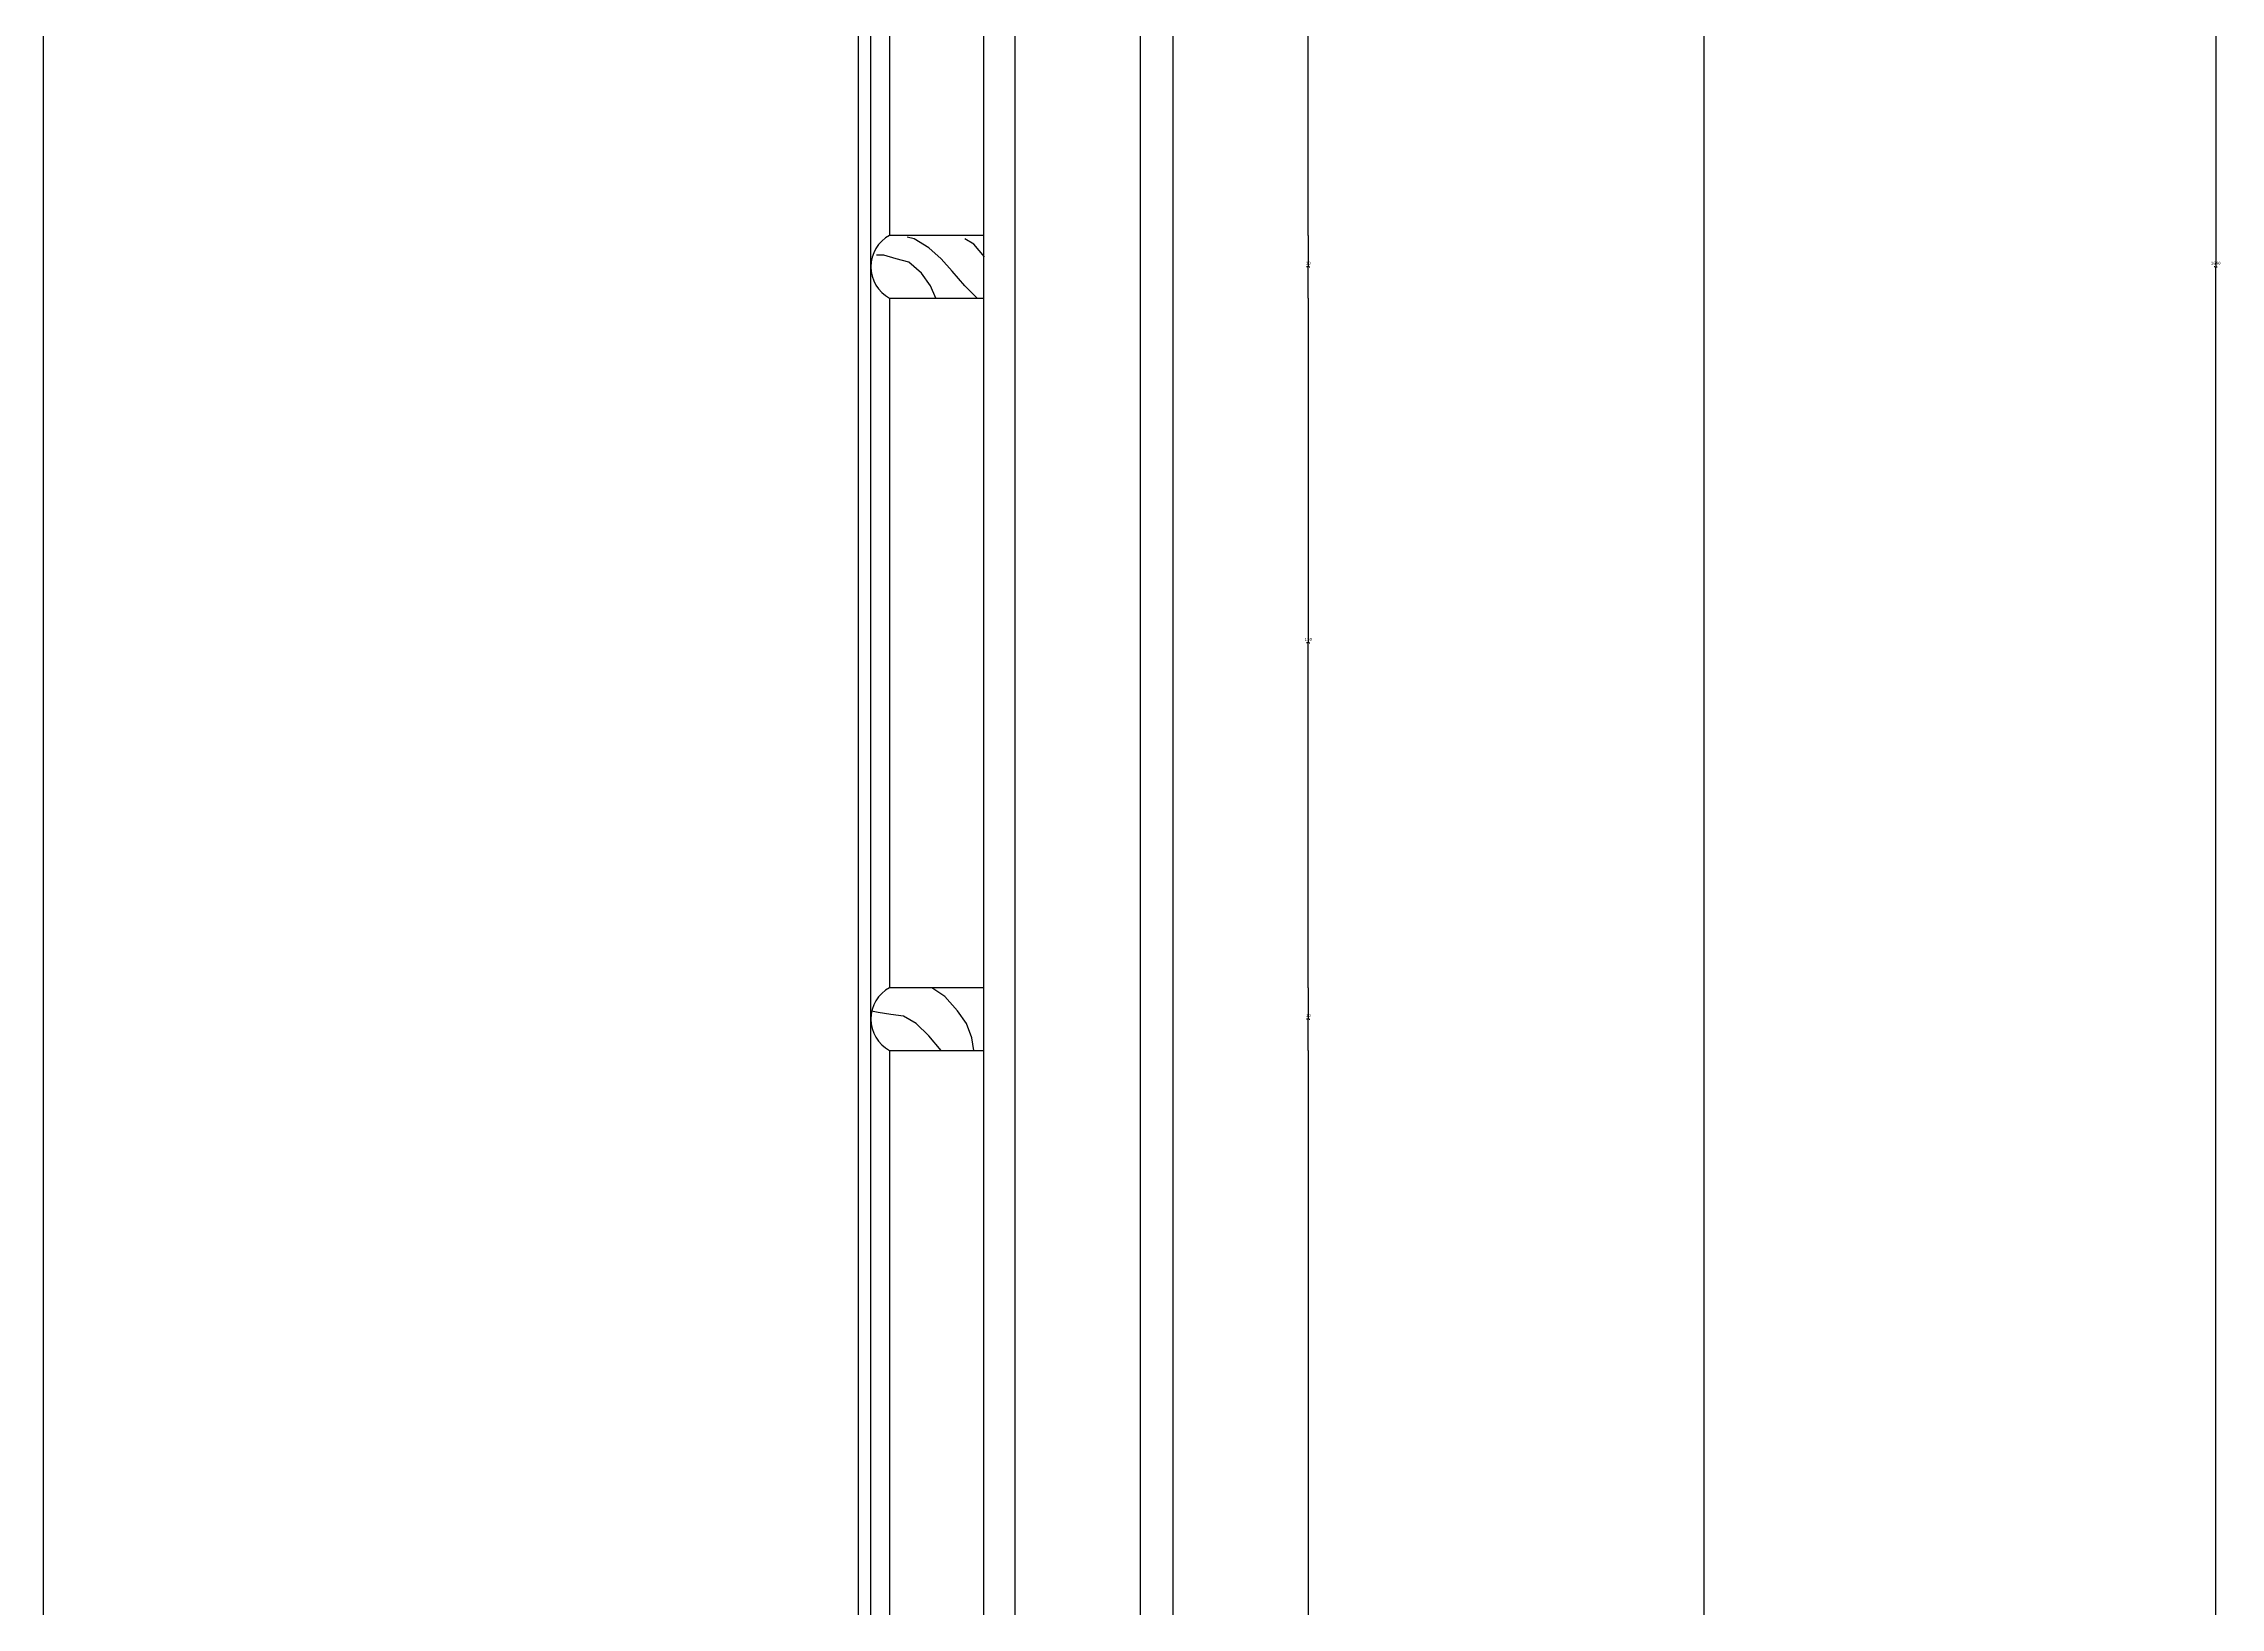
# Model space of a CAD drawing. Header units: metres. Extents: x 289 to 5205, y 117 to 7144.
# Drawn here: x 4511 to 5205, y 2654 to 3153 of the extents above; entities that cross this region are included whole.
import ezdxf

# ---------------------------------------------------------------- set-up
doc = ezdxf.new("R2010")
doc.units = ezdxf.units.M
for name, color, linetype in [('3', 3, 'Continuous'), ('4', 4, 'Continuous'), ('7', 7, 'Continuous'), ('BH', 3, 'Continuous'), ('DIM', 3, 'Continuous')]:
    doc.layers.add(name, color=color, linetype=linetype)
doc.dimstyles.get("Standard").update_dxf_attribs({"dimtxt": 2.5, "dimasz": 2.5, "dimexe": 1.25, "dimexo": 0.625, "dimtad": 1, "dimcen": 2.5, "dimazin": 3, "dimtfac": 1, "dimtmove": 0, "dimatfit": 3})

# ---------------------------------------------------------------- blocks, each defined once
blk = doc.blocks.new('*D5')
for p, q in [((4914.16, 2831.31), (4914.16, 2256.31)), ((4913.91, 2256.31), (4913.66, 2256.31)), ((4914.16, 1681.31), (4914.16, 2256.31)), ((4914.16, 2256.31), (4914.16, 2256.31)), ((4914.41, 2256.31), (4914.66, 2256.31))]:
    blk.add_line(p, q)
at = {"layer": 'Defpoints'}
for p in [(4914.16, 2831.31), (4914.16, 2256.31), (4914.16, 1681.31)]:
    blk.add_point(p, dxfattribs=at)
at = {"layer": 'DIM', "insert": (4914.16, 2257.435), "char_height": 1, "attachment_point": 5}
blk.add_mtext('575', dxfattribs=at)
blk = doc.blocks.new('*D6')
for p, q in [((5203.77, 4721.31), (5203.77, 3081.31)), ((5203.52, 3081.31), (5203.27, 3081.31)), ((5203.77, 1441.31), (5203.77, 3081.31)), ((5203.77, 3081.31), (5203.77, 3081.31)), ((5204.02, 3081.31), (5204.27, 3081.31))]:
    blk.add_line(p, q)
at = {"layer": 'Defpoints'}
for p in [(5203.77, 4721.31), (5203.77, 3081.31), (5203.77, 1441.31)]:
    blk.add_point(p, dxfattribs=at)
at = {"layer": 'DIM', "insert": (5203.77, 3082.435), "char_height": 1, "attachment_point": 5}
blk.add_mtext('1640', dxfattribs=at)
blk = doc.blocks.new('*D57')
for p, q in [((4914.16, 3071.31), (4914.16, 2961.31)), ((4913.91, 2961.31), (4913.66, 2961.31)), ((4914.16, 2851.31), (4914.16, 2961.31)), ((4914.16, 2961.31), (4914.16, 2961.31)), ((4914.41, 2961.31), (4914.66, 2961.31))]:
    blk.add_line(p, q)
at = {"layer": 'Defpoints'}
for p in [(4914.16, 3071.31), (4914.16, 2961.31), (4914.16, 2851.31)]:
    blk.add_point(p, dxfattribs=at)
at = {"layer": 'DIM', "insert": (4914.16, 2962.435), "char_height": 1, "attachment_point": 5}
blk.add_mtext('110', dxfattribs=at)
blk = doc.blocks.new('*D58')
for p, q in [((4914.16, 3091.31), (4914.16, 3081.31)), ((4913.91, 3081.31), (4913.66, 3081.31)), ((4914.16, 3071.31), (4914.16, 3081.31)), ((4914.16, 3081.31), (4914.16, 3081.31)), ((4914.41, 3081.31), (4914.66, 3081.31))]:
    blk.add_line(p, q)
at = {"layer": 'Defpoints'}
for p in [(4914.16, 3091.31), (4914.16, 3081.31), (4914.16, 3071.31)]:
    blk.add_point(p, dxfattribs=at)
at = {"layer": 'DIM', "insert": (4914.16, 3082.435), "char_height": 1, "attachment_point": 5}
blk.add_mtext('10', dxfattribs=at)
blk = doc.blocks.new('*D59')
for p, q in [((4914.16, 2851.31), (4914.16, 2841.31)), ((4913.91, 2841.31), (4913.66, 2841.31)), ((4914.16, 2831.31), (4914.16, 2841.31)), ((4914.16, 2841.31), (4914.16, 2841.31)), ((4914.41, 2841.31), (4914.66, 2841.31))]:
    blk.add_line(p, q)
at = {"layer": 'Defpoints'}
for p in [(4914.16, 2851.31), (4914.16, 2841.31), (4914.16, 2831.31)]:
    blk.add_point(p, dxfattribs=at)
at = {"layer": 'DIM', "insert": (4914.16, 2842.435), "char_height": 1, "attachment_point": 5}
blk.add_mtext('10', dxfattribs=at)
blk = doc.blocks.new('*D60')
for p, q in [((4914.16, 3311.31), (4914.16, 3201.31)), ((4913.91, 3201.31), (4913.66, 3201.31)), ((4914.16, 3091.31), (4914.16, 3201.31)), ((4914.16, 3201.31), (4914.16, 3201.31)), ((4914.41, 3201.31), (4914.66, 3201.31))]:
    blk.add_line(p, q)
at = {"layer": 'Defpoints'}
for p in [(4914.16, 3311.31), (4914.16, 3201.31), (4914.16, 3091.31)]:
    blk.add_point(p, dxfattribs=at)
at = {"layer": 'DIM', "insert": (4914.16, 3202.435), "char_height": 1, "attachment_point": 5}
blk.add_mtext('110', dxfattribs=at)

msp = doc.modelspace()

# ---------------------------------------------------------------- linework, layer by layer
at = {"layer": '3'}
for p, q in [((4810.56, 4721.31), (4810.56, 1441.31)), ((4820.56, 4721.31), (4820.56, 1441.31)), ((4780.56, 3311.31), (4780.56, 3091.31)), ((4780.56, 3071.31), (4780.56, 2851.31)), ((4780.56, 2831.31), (4780.56, 1681.31))]:
    msp.add_line(p, q, dxfattribs=at)
at = {"layer": '4'}
for p, q in [((5040.56, 1301.31), (5040.56, 6181.31)), ((4510.56, 1361.31), (4510.56, 6161.31)), ((4860.56, 4721.31), (4860.56, 1441.31))]:
    msp.add_line(p, q, dxfattribs=at)
for points in [[(4810.56, 3091.31), (4780.56, 3091.31, 0.6), (4780.56, 3071.31), (4810.56, 3071.31)], [(4810.56, 2851.31), (4780.56, 2851.31, 0.6), (4780.56, 2831.31), (4810.56, 2831.31)]]:
    msp.add_lwpolyline(points, format="xyb", dxfattribs=at)
at = {"layer": '7'}
for p, q in [((4870.96, 4771.31), (4870.96, 1401.31)), ((4770.56, 4761.31), (4770.56, 1401.31))]:
    msp.add_line(p, q, dxfattribs=at)
msp.add_lwpolyline([(4774.55, 1451.31), (4774.55, 4711.31)], dxfattribs=at)
at = {"layer": 'BH'}
for p, q in [((4778.68, 3085.01), (4776.38, 3085.01)), ((4782.7, 3083.87), (4778.68, 3085.01)), ((4788.44, 3090.18), (4786.15, 3090.75)), ((4793.04, 3087.31), (4788.44, 3090.18)), ((4797.06, 3083.87), (4793.04, 3087.31)), ((4807.4, 3088.46), (4804.53, 3090.18)), ((4810.85, 3084.44), (4807.4, 3088.46)), ((4786.72, 3082.72), (4782.7, 3083.87)), ((4790.74, 3079.27), (4786.72, 3082.72)), ((4793.61, 3075.26), (4790.74, 3079.27)), ((4800.51, 3079.85), (4797.06, 3083.87)), ((4804.53, 3075.26), (4800.51, 3079.85)), ((4795.34, 3071.24), (4793.61, 3075.26)), ((4808.55, 3071.24), (4804.53, 3075.26)), ((4798.21, 2848.52), (4794.03, 2851.31)), ((4802.23, 2843.93), (4798.21, 2848.52)), ((4776.95, 2843.36), (4774.83, 2843.78)), ((4780.98, 2842.78), (4776.95, 2843.36)), ((4785, 2842.21), (4780.98, 2842.78)), ((4789.02, 2839.91), (4785, 2842.21)), ((4805.1, 2839.91), (4802.23, 2843.93)), ((4793.04, 2835.9), (4789.02, 2839.91)), ((4796.97, 2831.31), (4793.04, 2835.9)), ((4806.82, 2835.32), (4805.1, 2839.91)), ((4807.4, 2831.3), (4806.82, 2835.32))]:
    msp.add_line(p, q, dxfattribs=at)

# ---------------------------------------------------------------- dimensions: what is measured, and where the dimension line sits
at = {"layer": 'DIM'}
for base, p1, p2, text, picture, middle in [((5203.77, 3081.31), (5203.77, 4721.31), (5203.77, 1441.31), '1640', '*D6', (5203.77, 3082.435)), ((4914.16, 3201.31), (4914.16, 3311.31), (4914.16, 3091.31), '110', '*D60', (4914.16, 3202.435)), ((4914.16, 3081.31), (4914.16, 3091.31), (4914.16, 3071.31), '10', '*D58', (4914.16, 3082.435)), ((4914.16, 2961.31), (4914.16, 3071.31), (4914.16, 2851.31), '110', '*D57', (4914.16, 2962.435)), ((4914.16, 2841.31), (4914.16, 2851.31), (4914.16, 2831.31), '10', '*D59', (4914.16, 2842.435)), ((4914.16, 2256.31), (4914.16, 2831.31), (4914.16, 1681.31), '575', '*D5', (4914.16, 2257.435))]:
    dim = msp.add_linear_dim(base=base, p1=p1, p2=p2, text=text, dimstyle='Standard', dxfattribs=at)
    dim.commit()
    dim.dimension.update_dxf_attribs({"geometry": picture, "text_midpoint": middle})

doc.saveas('drawing.dxf')
